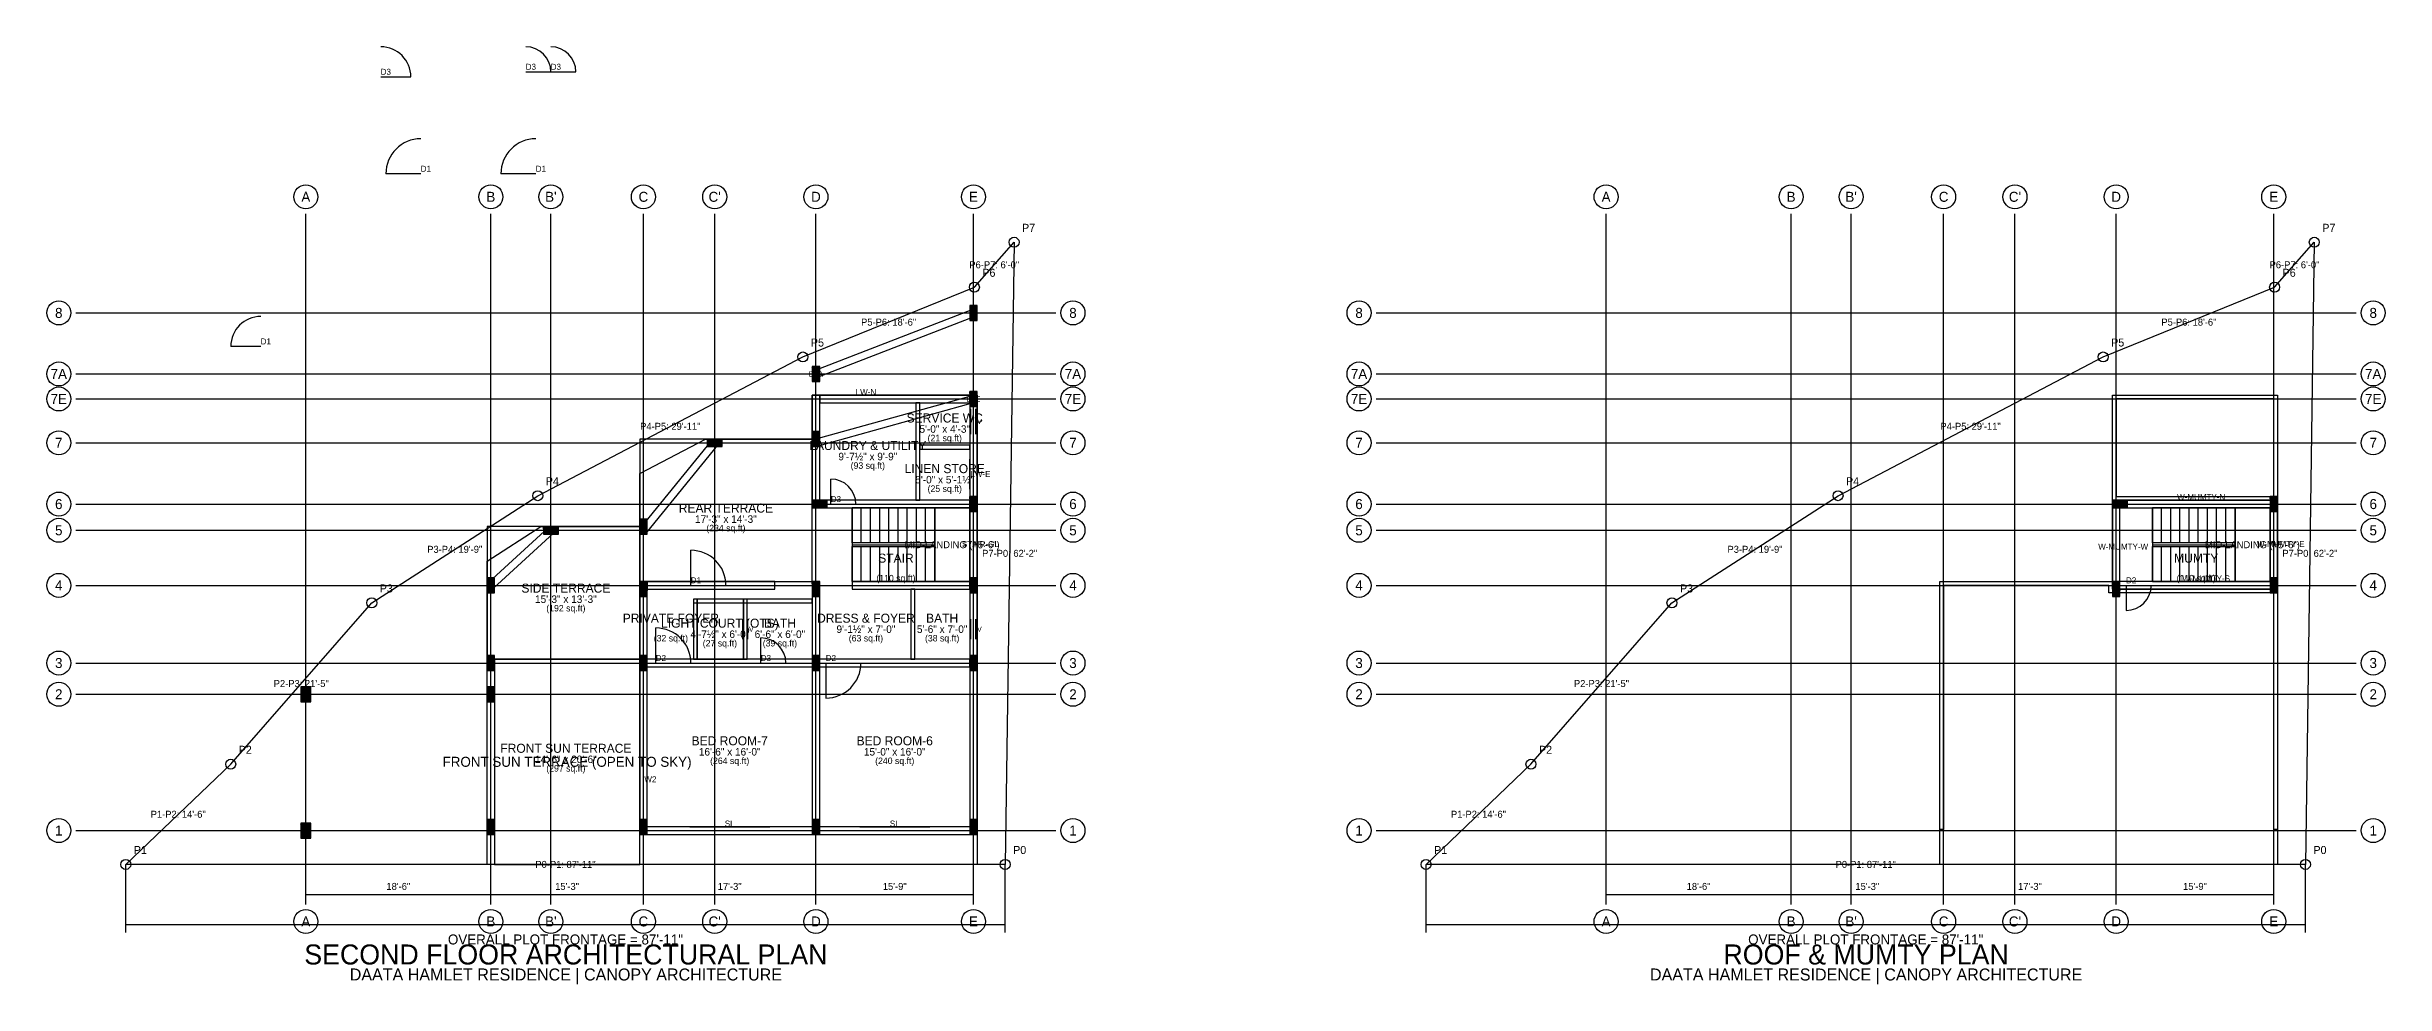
# Model space of a CAD drawing. Header units: feet. Extents: x -8 to 486, y -12 to 88.
# Drawn here: x 252.1 to 485.9, y -12 to 81.7 of the extents above; entities that cross this region are included whole.
import ezdxf
from ezdxf.enums import TextEntityAlignment as Align

# ---------------------------------------------------------------- set-up
doc = ezdxf.new("R2010")
doc.units = ezdxf.units.FT
doc.header["$MEASUREMENT"] = 0
for name, color, linetype in [('0_BOUNDARY', 1, 'Continuous'), ('A_CANOPY', 4, 'Continuous'), ('A_DIMENSIONS', 1, 'Continuous'), ('A_DOORS', 2, 'Continuous'), ('A_ROOM_LABELS', 7, 'Continuous'), ('A_STAIRS', 8, 'Continuous'), ('A_WALLS', 7, 'Continuous'), ('A_WINDOWS', 3, 'Continuous'), ('G_TITLEBLOCK', 7, 'Continuous'), ('S_COLUMNS', 4, 'Continuous'), ('S_COLUMNS_HATCH', 5, 'Continuous'), ('S_GRID_BUBBLES', 6, 'Continuous'), ('S_GRID_LINES', 6, 'Continuous')]:
    doc.layers.add(name, color=color, linetype=linetype)

msp = doc.modelspace()

# ---------------------------------------------------------------- hatches: boundary and pattern name
at = {"layer": 'S_COLUMNS_HATCH'}
h = msp.add_hatch(dxfattribs=at)
h.set_pattern_fill('SOLID')
h.paths.add_polyline_path([(344.38, 54.35), (345.12, 54.35), (345.12, 55.85), (344.38, 55.85)])
h = msp.add_hatch(dxfattribs=at)
h.set_pattern_fill('SOLID')
h.paths.add_polyline_path([(328.62, 48.25), (329.38, 48.25), (329.38, 49.75), (328.62, 49.75)])
h = msp.add_hatch(dxfattribs=at)
h.set_pattern_fill('SOLID')
h.paths.add_polyline_path([(344.38, 45.75), (345.12, 45.75), (345.12, 47.25), (344.38, 47.25)])
h = msp.add_hatch(dxfattribs=at)
h.set_pattern_fill('SOLID')
h.paths.add_polyline_path([(318.12, 41.75), (319.62, 41.75), (319.62, 42.5), (318.12, 42.5)])
h = msp.add_hatch(dxfattribs=at)
h.set_pattern_fill('SOLID')
h.paths.add_polyline_path([(328.62, 41.75), (329.38, 41.75), (329.38, 43.25), (328.62, 43.25)])
h = msp.add_hatch(dxfattribs=at)
h.set_pattern_fill('SOLID')
h.paths.add_polyline_path([(328.62, 35.62), (330.12, 35.62), (330.12, 36.38), (328.62, 36.38)])
h = msp.add_hatch(dxfattribs=at)
h.set_pattern_fill('SOLID')
h.paths.add_polyline_path([(344.38, 35.25), (345.12, 35.25), (345.12, 36.75), (344.38, 36.75)])
h = msp.add_hatch(dxfattribs=at)
h.set_pattern_fill('SOLID')
h.paths.add_polyline_path([(458.62, 35.62), (460.12, 35.62), (460.12, 36.38), (458.62, 36.38)])
h = msp.add_hatch(dxfattribs=at)
h.set_pattern_fill('SOLID')
h.paths.add_polyline_path([(474.38, 35.25), (475.12, 35.25), (475.12, 36.75), (474.38, 36.75)])
h = msp.add_hatch(dxfattribs=at)
h.set_pattern_fill('SOLID')
h.paths.add_polyline_path([(301.75, 33), (303.25, 33), (303.25, 33.75), (301.75, 33.75)])
h = msp.add_hatch(dxfattribs=at)
h.set_pattern_fill('SOLID')
h.paths.add_polyline_path([(311.38, 33), (312.12, 33), (312.12, 34.5), (311.38, 34.5)])
h = msp.add_hatch(dxfattribs=at)
h.set_pattern_fill('SOLID')
h.paths.add_polyline_path([(296.12, 27.12), (296.88, 27.12), (296.88, 28.62), (296.12, 28.62)])
h = msp.add_hatch(dxfattribs=at)
h.set_pattern_fill('SOLID')
h.paths.add_polyline_path([(311.38, 26.75), (312.12, 26.75), (312.12, 28.25), (311.38, 28.25)])
h = msp.add_hatch(dxfattribs=at)
h.set_pattern_fill('SOLID')
h.paths.add_polyline_path([(328.62, 26.75), (329.38, 26.75), (329.38, 28.25), (328.62, 28.25)])
h = msp.add_hatch(dxfattribs=at)
h.set_pattern_fill('SOLID')
h.paths.add_polyline_path([(344.38, 27.12), (345.12, 27.12), (345.12, 28.62), (344.38, 28.62)])
h = msp.add_hatch(dxfattribs=at)
h.set_pattern_fill('SOLID')
h.paths.add_polyline_path([(458.62, 26.75), (459.38, 26.75), (459.38, 28.25), (458.62, 28.25)])
h = msp.add_hatch(dxfattribs=at)
h.set_pattern_fill('SOLID')
h.paths.add_polyline_path([(474.38, 27.12), (475.12, 27.12), (475.12, 28.62), (474.38, 28.62)])
h = msp.add_hatch(dxfattribs=at)
h.set_pattern_fill('SOLID')
h.paths.add_polyline_path([(296.12, 19.38), (296.88, 19.38), (296.88, 20.88), (296.12, 20.88)])
h = msp.add_hatch(dxfattribs=at)
h.set_pattern_fill('SOLID')
h.paths.add_polyline_path([(311.38, 19.38), (312.12, 19.38), (312.12, 20.88), (311.38, 20.88)])
h = msp.add_hatch(dxfattribs=at)
h.set_pattern_fill('SOLID')
h.paths.add_polyline_path([(328.62, 19.38), (329.38, 19.38), (329.38, 20.88), (328.62, 20.88)])
h = msp.add_hatch(dxfattribs=at)
h.set_pattern_fill('SOLID')
h.paths.add_polyline_path([(344.38, 19.38), (345.12, 19.38), (345.12, 20.88), (344.38, 20.88)])
h = msp.add_hatch(dxfattribs=at)
h.set_pattern_fill('SOLID')
h.paths.add_polyline_path([(277.5, 16.25), (278.5, 16.25), (278.5, 17.75), (277.5, 17.75)])
h = msp.add_hatch(dxfattribs=at)
h.set_pattern_fill('SOLID')
h.paths.add_polyline_path([(296.12, 16.25), (296.88, 16.25), (296.88, 17.75), (296.12, 17.75)])
h = msp.add_hatch(dxfattribs=at)
h.set_pattern_fill('SOLID')
h.paths.add_polyline_path([(277.5, 2.62), (278.5, 2.62), (278.5, 4.12), (277.5, 4.12)])
h = msp.add_hatch(dxfattribs=at)
h.set_pattern_fill('SOLID')
h.paths.add_polyline_path([(296.12, 3), (296.88, 3), (296.88, 4.5), (296.12, 4.5)])
h = msp.add_hatch(dxfattribs=at)
h.set_pattern_fill('SOLID')
h.paths.add_polyline_path([(311.38, 3), (312.12, 3), (312.12, 4.5), (311.38, 4.5)])
h = msp.add_hatch(dxfattribs=at)
h.set_pattern_fill('SOLID')
h.paths.add_polyline_path([(328.62, 3), (329.38, 3), (329.38, 4.5), (328.62, 4.5)])
h = msp.add_hatch(dxfattribs=at)
h.set_pattern_fill('SOLID')
h.paths.add_polyline_path([(344.38, 3), (345.12, 3), (345.12, 4.5), (344.38, 4.5)])

# ---------------------------------------------------------------- linework, layer by layer
at = {"layer": '0_BOUNDARY'}
for points in [[(260, 0), (270.49, 10.01), (284.59, 26.13), (301.19, 36.84), (327.7, 50.7), (344.84, 57.67), (348.81, 62.16), (347.92, 0)], [(390, 0), (400.49, 10.01), (414.59, 26.13), (431.19, 36.84), (457.7, 50.7), (474.84, 57.67), (478.81, 62.16), (477.92, 0)]]:
    msp.add_lwpolyline(points, close=True, dxfattribs=at)
for centre in [(348.81, 62.16), (478.81, 62.16), (344.84, 57.67), (474.84, 57.67), (327.7, 50.7), (457.7, 50.7), (301.19, 36.84), (431.19, 36.84), (284.59, 26.13), (414.59, 26.13), (270.49, 10.01), (400.49, 10.01), (260, 0), (347.92, 0), (390, 0), (477.92, 0)]:
    msp.add_circle(centre, 0.5, dxfattribs=at)
at = {"layer": 'A_CANOPY'}
for points in [[(311.38, 28.25), (328.62, 28.25), (328.62, 42.5), (311.38, 42.5)], [(296.12, 20.5), (311.38, 20.5), (311.38, 33.75), (296.12, 33.75)], [(296.88, 0), (311.38, 0), (311.38, 20.5), (296.88, 20.5)]]:
    msp.add_lwpolyline(points, close=True, dxfattribs=at)
at = {"layer": 'A_DIMENSIONS'}
for p, q in [((260, -6.8), (260, 0)), ((347.92, -6.8), (347.92, 0)), ((390, -6.8), (390, 0)), ((477.92, -6.8), (477.92, 0)), ((278, -3.5), (278, -2.5)), ((278, -3), (296.5, -3)), ((296.5, -3.5), (296.5, -2.5)), ((296.5, -3.5), (296.5, -2.5)), ((296.5, -3), (311.75, -3)), ((311.75, -3.5), (311.75, -2.5)), ((311.75, -3.5), (311.75, -2.5)), ((311.75, -3), (329, -3)), ((329, -3.5), (329, -2.5)), ((329, -3.5), (329, -2.5)), ((329, -3), (344.75, -3)), ((344.75, -3.5), (344.75, -2.5)), ((408, -3.5), (408, -2.5)), ((408, -3), (426.5, -3)), ((426.5, -3.5), (426.5, -2.5)), ((426.5, -3.5), (426.5, -2.5)), ((426.5, -3), (441.75, -3)), ((441.75, -3.5), (441.75, -2.5)), ((441.75, -3.5), (441.75, -2.5)), ((441.75, -3), (459, -3)), ((459, -3.5), (459, -2.5)), ((459, -3.5), (459, -2.5)), ((459, -3), (474.75, -3)), ((474.75, -3.5), (474.75, -2.5)), ((260, -6), (347.92, -6)), ((390, -6), (477.92, -6))]:
    msp.add_line(p, q, dxfattribs=at)
at = {"layer": 'A_DOORS'}
for p, q in [((285.5, 78.69), (288.5, 78.69)), ((300, 79.19), (302.5, 79.19)), ((302.5, 79.19), (305, 79.19)), ((289.5, 69), (286, 69)), ((301, 69), (297.5, 69)), ((273.5, 51.75), (270.5, 51.75)), ((330.5, 36), (330.5, 38.5)), ((316.5, 27.88), (316.5, 31.38)), ((460, 27.88), (460, 25.38)), ((313, 20.12), (313, 23.62)), ((323.5, 20.12), (323.5, 22.62)), ((330, 20.12), (330, 16.62))]:
    msp.add_line(p, q, dxfattribs=at)
for centre, radius, start, end in [((285.5, 78.69), 3, 0, 90), ((300, 79.19), 2.5, 0, 90), ((302.5, 79.19), 2.5, 0, 90), ((289.5, 69), 3.5, 90, 180), ((301, 69), 3.5, 90, 180), ((273.5, 51.75), 3, 90, 180), ((330.5, 36), 2.5, 0, 90), ((316.5, 27.88), 3.5, 0, 90), ((460, 27.88), 2.5, 270, 360), ((313, 20.12), 3.5, 0, 90), ((323.5, 20.12), 2.5, 0, 90), ((330, 20.12), 3.5, 270, 360)]:
    msp.add_arc(centre, radius, start, end, dxfattribs=at)
at = {"layer": 'A_STAIRS'}
for p, q in [((332.62, 32.12), (332.62, 35.62)), ((333.54, 32.12), (333.54, 35.62)), ((334.46, 32.12), (334.46, 35.62)), ((335.38, 32.12), (335.38, 35.62)), ((336.29, 32.12), (336.29, 35.62)), ((337.21, 32.12), (337.21, 35.62)), ((338.12, 32.12), (338.12, 35.62)), ((339.04, 32.12), (339.04, 35.62)), ((339.96, 32.12), (339.96, 35.62)), ((340.88, 32.12), (340.88, 35.62)), ((462.62, 32.12), (462.62, 35.62)), ((463.54, 32.12), (463.54, 35.62)), ((464.46, 32.12), (464.46, 35.62)), ((465.38, 32.12), (465.38, 35.62)), ((466.29, 32.12), (466.29, 35.62)), ((467.21, 32.12), (467.21, 35.62)), ((468.12, 32.12), (468.12, 35.62)), ((469.04, 32.12), (469.04, 35.62)), ((469.96, 32.12), (469.96, 35.62)), ((470.88, 32.12), (470.88, 35.62)), ((332.62, 31.94), (340.88, 31.94)), ((332.62, 28.25), (332.62, 31.75)), ((333.54, 28.25), (333.54, 31.75)), ((334.46, 28.25), (334.46, 31.75)), ((335.38, 28.25), (335.38, 31.75)), ((336.29, 28.25), (336.29, 31.75)), ((337.21, 28.25), (337.21, 31.75)), ((338.12, 28.25), (338.12, 31.75)), ((339.04, 28.25), (339.04, 31.75)), ((339.96, 28.25), (339.96, 31.75)), ((340.88, 28.25), (340.88, 31.75)), ((462.62, 31.94), (470.88, 31.94)), ((462.62, 28.25), (462.62, 31.75)), ((463.54, 28.25), (463.54, 31.75)), ((464.46, 28.25), (464.46, 31.75)), ((465.38, 28.25), (465.38, 31.75)), ((466.29, 28.25), (466.29, 31.75)), ((467.21, 28.25), (467.21, 31.75)), ((468.12, 28.25), (468.12, 31.75)), ((469.04, 28.25), (469.04, 31.75)), ((469.96, 28.25), (469.96, 31.75)), ((470.88, 28.25), (470.88, 31.75))]:
    msp.add_line(p, q, dxfattribs=at)
for points in [[(340.88, 28.25), (344.38, 28.25), (344.38, 35.62), (340.88, 35.62)], [(470.88, 28.25), (474.38, 28.25), (474.38, 35.62), (470.88, 35.62)]]:
    msp.add_lwpolyline(points, close=True, dxfattribs=at)
at = {"layer": 'A_WALLS'}
for points in [[(344.61, 55.45), (344.89, 54.75), (329.14, 48.65), (328.86, 49.35), (344.61, 55.45)], [(296.12, 3), (296.12, 30.29), (301.48, 33.75), (311.38, 33.75), (311.38, 39.06), (317.95, 42.5), (328.62, 42.5), (328.62, 46.88), (345.12, 46.88), (345.12, 3), (345.12, 0), (296.12, 0), (296.12, 3)], [(328.62, 35.62), (329.38, 35.62), (329.38, 46.88), (328.62, 46.88)], [(344.65, 46.86), (344.85, 46.14), (329.1, 41.76), (328.9, 42.49), (344.65, 46.86)], [(329.38, 46.12), (344.38, 46.12), (344.38, 46.88), (329.38, 46.88)], [(344.38, 3.75), (345.12, 3.75), (345.12, 47.25), (344.38, 47.25)], [(458.62, 42.5), (458.62, 46.88), (475.12, 46.88), (475.12, 36.38), (458.62, 36.38), (458.62, 42.5)], [(475.12, 36.38), (458.62, 36.38), (458.62, 42.5), (458.62, 46.88), (475.12, 46.88), (475.12, 36.38)], [(339, 36.38), (339.38, 36.38), (339.38, 46.12), (339, 46.12)], [(474.75, 46.5), (459, 46.5), (459, 36.75), (474.75, 36.75), (474.75, 46.5)], [(318.58, 42.36), (319.17, 41.89), (312.04, 33.14), (311.46, 33.61), (318.58, 42.36)], [(339.38, 41.5), (344.38, 41.5), (344.38, 41.88), (339.38, 41.88)], [(329.38, 35.62), (344.38, 35.62), (344.38, 36.38), (329.38, 36.38)], [(332.62, 35.62), (332.62, 28.25), (344.38, 28.25), (344.38, 35.62), (332.62, 35.62)], [(458.62, 35.62), (475.12, 35.62), (475.12, 36.38), (458.62, 36.38)], [(458.62, 27.5), (458.62, 36.38), (475.12, 36.38), (475.12, 27.5), (458.62, 27.5)], [(458.62, 28.25), (459.38, 28.25), (459.38, 35.62), (458.62, 35.62)], [(474.38, 35.62), (462.62, 35.62), (462.62, 28.25), (474.38, 28.25), (474.38, 35.62)], [(474.38, 28.25), (475.12, 28.25), (475.12, 35.62), (474.38, 35.62)], [(302.25, 33.65), (302.75, 33.1), (296.75, 27.6), (296.25, 28.15), (302.25, 33.65)], [(332.62, 31.75), (340.88, 31.75), (340.88, 32.12), (332.62, 32.12)], [(462.62, 31.75), (470.88, 31.75), (470.88, 32.12), (462.62, 32.12)], [(311.38, 3.75), (312.12, 3.75), (312.12, 28.25), (311.38, 28.25)], [(312.12, 27.5), (324.88, 27.5), (324.88, 28.25), (312.12, 28.25)], [(328.62, 20.5), (329.38, 20.5), (329.38, 28.25), (328.62, 28.25)], [(332.62, 27.5), (344.38, 27.5), (344.38, 28.25), (332.62, 28.25)], [(441.38, 0), (441.38, 3), (441.38, 28.25), (458.62, 28.25), (458.62, 27.5), (475.12, 27.5), (475.12, 3), (475.12, 0), (441.38, 0)], [(458.62, 28.25), (458.62, 27.5), (475.12, 27.5), (475.12, 3.5), (474.75, 3.5), (474.75, 27.12), (458.25, 27.12), (458.25, 27.88), (441.75, 27.88), (441.75, 3.5), (441.38, 3.5), (441.38, 28.25), (458.62, 28.25)], [(458.62, 27.5), (475.12, 27.5), (475.12, 28.25), (458.62, 28.25)], [(316.75, 20.5), (317.12, 20.5), (317.12, 26.5), (316.75, 26.5)], [(316.75, 26.12), (328.62, 26.12), (328.62, 26.5), (316.75, 26.5)], [(321.75, 26.5), (317.12, 26.5), (317.12, 20.5), (321.75, 20.5), (321.75, 26.5)], [(321.75, 20.5), (322.12, 20.5), (322.12, 26.5), (321.75, 26.5)], [(338.5, 20.5), (338.88, 20.5), (338.88, 27.5), (338.5, 27.5)], [(311.38, 19.75), (344.38, 19.75), (344.38, 20.5), (311.38, 20.5)], [(328.62, 3.75), (329.38, 3.75), (329.38, 19.75), (328.62, 19.75)], [(311.38, 3), (345.12, 3), (345.12, 3.75), (311.38, 3.75)]]:
    msp.add_lwpolyline(points, close=True, dxfattribs=at)
at = {"layer": 'A_WINDOWS'}
for p, q in [((331, 46.88), (337, 46.88)), ((331, 46.5), (337, 46.5)), ((331, 46.12), (337, 46.12)), ((344.5, 43), (344.5, 45.5)), ((345, 43), (345, 45.5)), ((344.38, 37.5), (344.38, 40.5)), ((344.75, 37.5), (344.75, 40.5)), ((345.12, 37.5), (345.12, 40.5)), ((465, 36.38), (470, 36.38)), ((465, 36), (470, 36)), ((465, 35.62), (470, 35.62)), ((344.38, 29.5), (344.38, 34.5)), ((344.75, 29.5), (344.75, 34.5)), ((345.12, 29.5), (345.12, 34.5)), ((458.62, 30), (458.62, 33.5)), ((459, 30), (459, 33.5)), ((459.38, 30), (459.38, 33.5)), ((474.38, 29.5), (474.38, 34.5)), ((474.75, 29.5), (474.75, 34.5)), ((475.12, 29.5), (475.12, 34.5)), ((466, 28.25), (470, 28.25)), ((466, 27.88), (470, 27.88)), ((466, 27.5), (470, 27.5)), ((321.69, 22.5), (321.69, 24.5)), ((322.19, 22.5), (322.19, 24.5)), ((344.5, 22.5), (344.5, 24.5)), ((345, 22.5), (345, 24.5)), ((311.38, 6), (311.38, 11)), ((311.75, 6), (311.75, 11)), ((312.12, 6), (312.12, 11)), ((316.38, 3.75), (324.38, 3.75)), ((316.38, 3.38), (324.38, 3.38)), ((316.38, 3), (324.38, 3)), ((333.38, 3.75), (340.38, 3.75)), ((333.38, 3.38), (340.38, 3.38)), ((333.38, 3), (340.38, 3))]:
    msp.add_line(p, q, dxfattribs=at)
at = {"layer": 'S_COLUMNS'}
for points in [[(344.38, 54.35), (345.12, 54.35), (345.12, 55.85), (344.38, 55.85)], [(328.62, 48.25), (329.38, 48.25), (329.38, 49.75), (328.62, 49.75)], [(344.38, 45.75), (345.12, 45.75), (345.12, 47.25), (344.38, 47.25)], [(318.12, 41.75), (319.62, 41.75), (319.62, 42.5), (318.12, 42.5)], [(328.62, 41.75), (329.38, 41.75), (329.38, 43.25), (328.62, 43.25)], [(328.62, 35.62), (330.12, 35.62), (330.12, 36.38), (328.62, 36.38)], [(344.38, 35.25), (345.12, 35.25), (345.12, 36.75), (344.38, 36.75)], [(458.62, 35.62), (460.12, 35.62), (460.12, 36.38), (458.62, 36.38)], [(474.38, 35.25), (475.12, 35.25), (475.12, 36.75), (474.38, 36.75)], [(301.75, 33), (303.25, 33), (303.25, 33.75), (301.75, 33.75)], [(311.38, 33), (312.12, 33), (312.12, 34.5), (311.38, 34.5)], [(296.12, 27.12), (296.88, 27.12), (296.88, 28.62), (296.12, 28.62)], [(311.38, 26.75), (312.12, 26.75), (312.12, 28.25), (311.38, 28.25)], [(328.62, 26.75), (329.38, 26.75), (329.38, 28.25), (328.62, 28.25)], [(344.38, 27.12), (345.12, 27.12), (345.12, 28.62), (344.38, 28.62)], [(458.62, 26.75), (459.38, 26.75), (459.38, 28.25), (458.62, 28.25)], [(474.38, 27.12), (475.12, 27.12), (475.12, 28.62), (474.38, 28.62)], [(296.12, 19.38), (296.88, 19.38), (296.88, 20.88), (296.12, 20.88)], [(311.38, 19.38), (312.12, 19.38), (312.12, 20.88), (311.38, 20.88)], [(328.62, 19.38), (329.38, 19.38), (329.38, 20.88), (328.62, 20.88)], [(344.38, 19.38), (345.12, 19.38), (345.12, 20.88), (344.38, 20.88)], [(277.5, 16.25), (278.5, 16.25), (278.5, 17.75), (277.5, 17.75)], [(296.12, 16.25), (296.88, 16.25), (296.88, 17.75), (296.12, 17.75)], [(277.5, 2.62), (278.5, 2.62), (278.5, 4.12), (277.5, 4.12)], [(296.12, 3), (296.88, 3), (296.88, 4.5), (296.12, 4.5)], [(311.38, 3), (312.12, 3), (312.12, 4.5), (311.38, 4.5)], [(328.62, 3), (329.38, 3), (329.38, 4.5), (328.62, 4.5)], [(344.38, 3), (345.12, 3), (345.12, 4.5), (344.38, 4.5)]]:
    msp.add_lwpolyline(points, close=True, dxfattribs=at)
at = {"layer": 'S_GRID_BUBBLES'}
for centre in [(278, 66.7), (296.5, 66.7), (302.5, 66.7), (311.75, 66.7), (318.88, 66.7), (329, 66.7), (344.75, 66.7), (408, 66.7), (426.5, 66.7), (432.5, 66.7), (441.75, 66.7), (448.88, 66.7), (459, 66.7), (474.75, 66.7), (253.3, 55.1), (354.7, 55.1), (383.3, 55.1), (484.7, 55.1), (253.3, 49), (354.7, 49), (383.3, 49), (484.7, 49), (253.3, 46.5), (354.7, 46.5), (383.3, 46.5), (484.7, 46.5), (253.3, 42.12), (354.7, 42.12), (383.3, 42.12), (484.7, 42.12), (253.3, 36), (354.7, 36), (383.3, 36), (484.7, 36), (253.3, 33.38), (354.7, 33.38), (383.3, 33.38), (484.7, 33.38), (253.3, 27.88), (354.7, 27.88), (383.3, 27.88), (484.7, 27.88), (253.3, 20.12), (354.7, 20.12), (383.3, 20.12), (484.7, 20.12), (253.3, 17), (354.7, 17), (383.3, 17), (484.7, 17), (253.3, 3.38), (354.7, 3.38), (383.3, 3.38), (484.7, 3.38), (278, -5.7), (296.5, -5.7), (302.5, -5.7), (311.75, -5.7), (318.88, -5.7), (329, -5.7), (344.75, -5.7), (408, -5.7), (426.5, -5.7), (432.5, -5.7), (441.75, -5.7), (448.88, -5.7), (459, -5.7), (474.75, -5.7)]:
    msp.add_circle(centre, 1.2, dxfattribs=at)
at = {"layer": 'S_GRID_LINES'}
for p, q in [((278, -4), (278, 65)), ((296.5, -4), (296.5, 65)), ((302.5, -4), (302.5, 65)), ((311.75, -4), (311.75, 65)), ((318.88, -4), (318.88, 65)), ((329, -4), (329, 65)), ((344.75, -4), (344.75, 65)), ((408, -4), (408, 65)), ((426.5, -4), (426.5, 65)), ((432.5, -4), (432.5, 65)), ((441.75, -4), (441.75, 65)), ((448.88, -4), (448.88, 65)), ((459, -4), (459, 65)), ((474.75, -4), (474.75, 65)), ((255, 55.1), (353, 55.1)), ((385, 55.1), (483, 55.1)), ((255, 49), (353, 49)), ((385, 49), (483, 49)), ((255, 46.5), (353, 46.5)), ((385, 46.5), (483, 46.5)), ((255, 42.12), (353, 42.12)), ((385, 42.12), (483, 42.12)), ((255, 36), (353, 36)), ((385, 36), (483, 36)), ((255, 33.38), (353, 33.38)), ((385, 33.38), (483, 33.38)), ((255, 27.88), (353, 27.88)), ((385, 27.88), (483, 27.88)), ((255, 20.12), (353, 20.12)), ((385, 20.12), (483, 20.12)), ((255, 17), (353, 17)), ((385, 17), (483, 17)), ((255, 3.38), (353, 3.38)), ((385, 3.38), (483, 3.38))]:
    msp.add_line(p, q, dxfattribs=at)

# ---------------------------------------------------------------- texts
at = {"layer": '0_BOUNDARY'}
for s, p in [('P7', (349.61, 62.96)), ('P7', (479.61, 62.96)), ('P6', (345.64, 58.47)), ('P6', (475.64, 58.47)), ('P5', (328.5, 51.5)), ('P5', (458.5, 51.5)), ('P4', (301.99, 37.64)), ('P4', (431.99, 37.64)), ('P3', (285.39, 26.93)), ('P3', (415.39, 26.93)), ('P2', (271.29, 10.81)), ('P2', (401.29, 10.81)), ('P1', (260.8, 0.8)), ('P0', (348.72, 0.8)), ('P1', (390.8, 0.8)), ('P0', (478.72, 0.8))]:
    msp.add_text(s, height=0.8, dxfattribs=at).set_placement(p, align=Align.BOTTOM_LEFT)
for s, p in [('P6-P7: 6\'-0"', (346.83, 59.91)), ('P6-P7: 6\'-0"', (476.83, 59.91)), ('P5-P6: 18\'-6"', (336.27, 54.18)), ('P5-P6: 18\'-6"', (466.27, 54.18)), ('P4-P5: 29\'-11"', (314.44, 43.77)), ('P4-P5: 29\'-11"', (444.44, 43.77)), ('P3-P4: 19\'-9"', (292.89, 31.48)), ('P7-P0: 62\'-2"', (348.37, 31.08)), ('P3-P4: 19\'-9"', (422.89, 31.48)), ('P7-P0: 62\'-2"', (478.37, 31.08)), ('P2-P3: 21\'-5"', (277.54, 18.07)), ('P2-P3: 21\'-5"', (407.54, 18.07)), ('P1-P2: 14\'-6"', (265.24, 5.01)), ('P1-P2: 14\'-6"', (395.24, 5.01)), ('P0-P1: 87\'-11"', (303.96, 0)), ('P0-P1: 87\'-11"', (433.96, 0))]:
    msp.add_text(s, height=0.7, dxfattribs=at).set_placement(p, align=Align.MIDDLE_CENTER)
at = {"layer": 'A_CANOPY'}
msp.add_text('FRONT SUN TERRACE (OPEN TO SKY)', height=1, dxfattribs=at).set_placement((304.12, 10.25), align=Align.MIDDLE_CENTER)
at = {"layer": 'A_DIMENSIONS'}
for s, height, p in [('18\'-6"', 0.7, (287.25, -2.2)), ('15\'-3"', 0.7, (304.12, -2.2)), ('17\'-3"', 0.7, (320.38, -2.2)), ('15\'-9"', 0.7, (336.88, -2.2)), ('18\'-6"', 0.7, (417.25, -2.2)), ('15\'-3"', 0.7, (434.12, -2.2)), ('17\'-3"', 0.7, (450.38, -2.2)), ('15\'-9"', 0.7, (466.88, -2.2)), ('OVERALL PLOT FRONTAGE = 87\'-11"', 1, (303.96, -7.5)), ('OVERALL PLOT FRONTAGE = 87\'-11"', 1, (433.96, -7.5))]:
    msp.add_text(s, height=height, dxfattribs=at).set_placement(p, align=Align.MIDDLE_CENTER)
at = {"layer": 'A_DOORS'}
for s, p in [('D3', (286, 79.19)), ('D3', (300.5, 79.69)), ('D3', (303, 79.69)), ('D1', (290, 69.5)), ('D1', (301.5, 69.5)), ('D1', (274, 52.25)), ('D3', (331, 36.5)), ('D1', (317, 28.38)), ('D2', (460.5, 28.38)), ('D2', (313.5, 20.62)), ('D3', (324, 20.62)), ('D2', (330.5, 20.62))]:
    msp.add_text(s, height=0.6, dxfattribs=at).set_placement(p, align=Align.MIDDLE_CENTER)
at = {"layer": 'A_ROOM_LABELS'}
for s, height, p in [('SERVICE WC', 0.9, (341.88, 44.6)), ('LAUNDRY & UTILITY', 0.9, (334.19, 41.85)), ('5\'-0" x 4\'-3"', 0.75, (341.88, 43.5)), ('(21 sq.ft)', 0.65, (341.88, 42.6)), ('9\'-7½" x 9\'-9"', 0.75, (334.19, 40.75)), ('(93 sq.ft)', 0.65, (334.19, 39.85)), ('LINEN STORE', 0.9, (341.88, 39.54)), ('5\'-0" x 5\'-1½"', 0.75, (341.88, 38.44)), ('(25 sq.ft)', 0.65, (341.88, 37.54)), ('REAR TERRACE', 0.9, (320, 35.6)), ('17\'-3" x 14\'-3"', 0.75, (320, 34.5)), ('(234 sq.ft)', 0.65, (320, 33.6)), ('STAIR', 0.9, (337, 30.6)), ('MUMTY', 0.9, (467, 30.6)), ('SIDE TERRACE', 0.9, (304, 27.6)), ('(110 sq.ft)', 0.65, (337, 28.6)), ('(110 sq.ft)', 0.65, (467, 28.6)), ('15\'-3" x 13\'-3"', 0.75, (304, 26.5)), ('(192 sq.ft)', 0.65, (304, 25.6)), ('PRIVATE FOYER', 0.9, (314.5, 24.6)), ('LIGHT COURT (OTS)', 0.9, (319.4, 24.1)), ('4\'-7½" x 6\'-0"', 0.75, (319.4, 23)), ('6\'-6" x 6\'-0"', 0.75, (325.4, 23)), ('BATH', 0.9, (325.4, 24.1)), ('DRESS & FOYER', 0.9, (334, 24.6)), ('9\'-1½" x 7\'-0"', 0.75, (334, 23.5)), ('5\'-6" x 7\'-0"', 0.75, (341.62, 23.5)), ('BATH', 0.9, (341.62, 24.6)), ('(32 sq.ft)', 0.65, (314.5, 22.6)), ('(27 sq.ft)', 0.65, (319.4, 22.1)), ('(39 sq.ft)', 0.65, (325.4, 22.1)), ('(63 sq.ft)', 0.65, (334, 22.6)), ('(38 sq.ft)', 0.65, (341.62, 22.6)), ('FRONT SUN TERRACE', 0.9, (304, 11.6)), ('BED ROOM-7', 0.9, (320.38, 12.35)), ('BED ROOM-6', 0.9, (336.88, 12.35)), ('14\'-6" x 20\'-6"', 0.75, (304, 10.5)), ('(297 sq.ft)', 0.65, (304, 9.6)), ('16\'-6" x 16\'-0"', 0.75, (320.38, 11.25)), ('(264 sq.ft)', 0.65, (320.38, 10.35)), ('15\'-0" x 16\'-0"', 0.75, (336.88, 11.25)), ('(240 sq.ft)', 0.65, (336.88, 10.35))]:
    msp.add_text(s, height=height, dxfattribs=at).set_placement(p, align=Align.MIDDLE_CENTER)
at = {"layer": 'A_STAIRS'}
for p in [(342.62, 31.94), (472.62, 31.94)]:
    msp.add_text('MID-LANDING (+5\'-6")', height=0.7, dxfattribs=at).set_placement(p, align=Align.MIDDLE_CENTER)
at = {"layer": 'A_WINDOWS'}
for s, height, p in [('LW-N', 0.6, (334, 47.2)), ('V', 0.5, (345.35, 44.25)), ('LW-E', 0.6, (345.45, 39)), ('W-MUMTY-N', 0.6, (467.5, 36.7)), ('STAIR-GL', 0.6, (345.45, 32)), ('W-MUMTY-W', 0.6, (459.7, 31.75)), ('W-MUMTY-E', 0.6, (475.45, 32)), ('W-MUMTY-S', 0.6, (468, 28.57)), ('V', 0.5, (322.54, 23.5)), ('V', 0.5, (345.35, 23.5)), ('W2', 0.6, (312.45, 8.5)), ('SL', 0.6, (320.38, 4.08)), ('SL', 0.6, (336.88, 4.08))]:
    msp.add_text(s, height=height, dxfattribs=at).set_placement(p, align=Align.MIDDLE_CENTER)
at = {"layer": 'G_TITLEBLOCK'}
for s, height, p in [('SECOND FLOOR ARCHITECTURAL PLAN', 2, (304, -9)), ('ROOF & MUMTY PLAN', 2, (434, -9)), ('DAATA HAMLET RESIDENCE | CANOPY ARCHITECTURE', 1.2, (304, -11)), ('DAATA HAMLET RESIDENCE | CANOPY ARCHITECTURE', 1.2, (434, -11))]:
    msp.add_text(s, height=height, dxfattribs=at).set_placement(p, align=Align.MIDDLE_CENTER)
at = {"layer": 'S_COLUMNS'}
for s, p in [('E8', (344.75, 55.1)), ('D7A', (329, 49)), ('E7E', (344.75, 46.5)), ("C'7", (318.88, 42.12)), ('D7', (329, 42.5)), ('D6', (329.38, 36)), ('E6', (344.75, 36)), ('D6', (459.38, 36)), ('E6', (474.75, 36)), ("B'5", (302.5, 33.38)), ('C5', (311.75, 33.75)), ('B4', (296.5, 27.88)), ('E4', (344.75, 27.88)), ('E4', (474.75, 27.88)), ('C4', (311.75, 27.5)), ('D4', (329, 27.5)), ('D4', (459, 27.5)), ('B3', (296.5, 20.12)), ('C3', (311.75, 20.12)), ('D3', (329, 20.12)), ('E3', (344.75, 20.12)), ('A2', (278, 17)), ('B2', (296.5, 17)), ('A1', (278, 3.38)), ('B1', (296.5, 3.75)), ('C1', (311.75, 3.75)), ('D1', (329, 3.75)), ('E1', (344.75, 3.75))]:
    msp.add_text(s, height=0.55, dxfattribs=at).set_placement(p, align=Align.MIDDLE_CENTER)
at = {"layer": 'S_GRID_BUBBLES'}
for s, p in [('A', (278, 66.7)), ('B', (296.5, 66.7)), ("B'", (302.5, 66.7)), ('C', (311.75, 66.7)), ("C'", (318.88, 66.7)), ('D', (329, 66.7)), ('E', (344.75, 66.7)), ('A', (408, 66.7)), ('B', (426.5, 66.7)), ("B'", (432.5, 66.7)), ('C', (441.75, 66.7)), ("C'", (448.88, 66.7)), ('D', (459, 66.7)), ('E', (474.75, 66.7)), ('8', (253.3, 55.1)), ('8', (354.7, 55.1)), ('8', (383.3, 55.1)), ('8', (484.7, 55.1)), ('7A', (253.3, 49)), ('7A', (354.7, 49)), ('7A', (383.3, 49)), ('7A', (484.7, 49)), ('7E', (253.3, 46.5)), ('7E', (354.7, 46.5)), ('7E', (383.3, 46.5)), ('7E', (484.7, 46.5)), ('7', (253.3, 42.12)), ('7', (354.7, 42.12)), ('7', (383.3, 42.12)), ('7', (484.7, 42.12)), ('6', (253.3, 36)), ('6', (354.7, 36)), ('6', (383.3, 36)), ('6', (484.7, 36)), ('5', (253.3, 33.38)), ('5', (354.7, 33.38)), ('5', (383.3, 33.38)), ('5', (484.7, 33.38)), ('4', (253.3, 27.88)), ('4', (354.7, 27.88)), ('4', (383.3, 27.88)), ('4', (484.7, 27.88)), ('3', (253.3, 20.12)), ('3', (354.7, 20.12)), ('3', (383.3, 20.12)), ('3', (484.7, 20.12)), ('2', (253.3, 17)), ('2', (354.7, 17)), ('2', (383.3, 17)), ('2', (484.7, 17)), ('1', (253.3, 3.38)), ('1', (354.7, 3.38)), ('1', (383.3, 3.38)), ('1', (484.7, 3.38)), ('A', (278, -5.7)), ('B', (296.5, -5.7)), ("B'", (302.5, -5.7)), ('C', (311.75, -5.7)), ("C'", (318.88, -5.7)), ('D', (329, -5.7)), ('E', (344.75, -5.7)), ('A', (408, -5.7)), ('B', (426.5, -5.7)), ("B'", (432.5, -5.7)), ('C', (441.75, -5.7)), ("C'", (448.88, -5.7)), ('D', (459, -5.7)), ('E', (474.75, -5.7))]:
    msp.add_text(s, height=1, dxfattribs=at).set_placement(p, align=Align.MIDDLE_CENTER)

doc.saveas('drawing.dxf')
